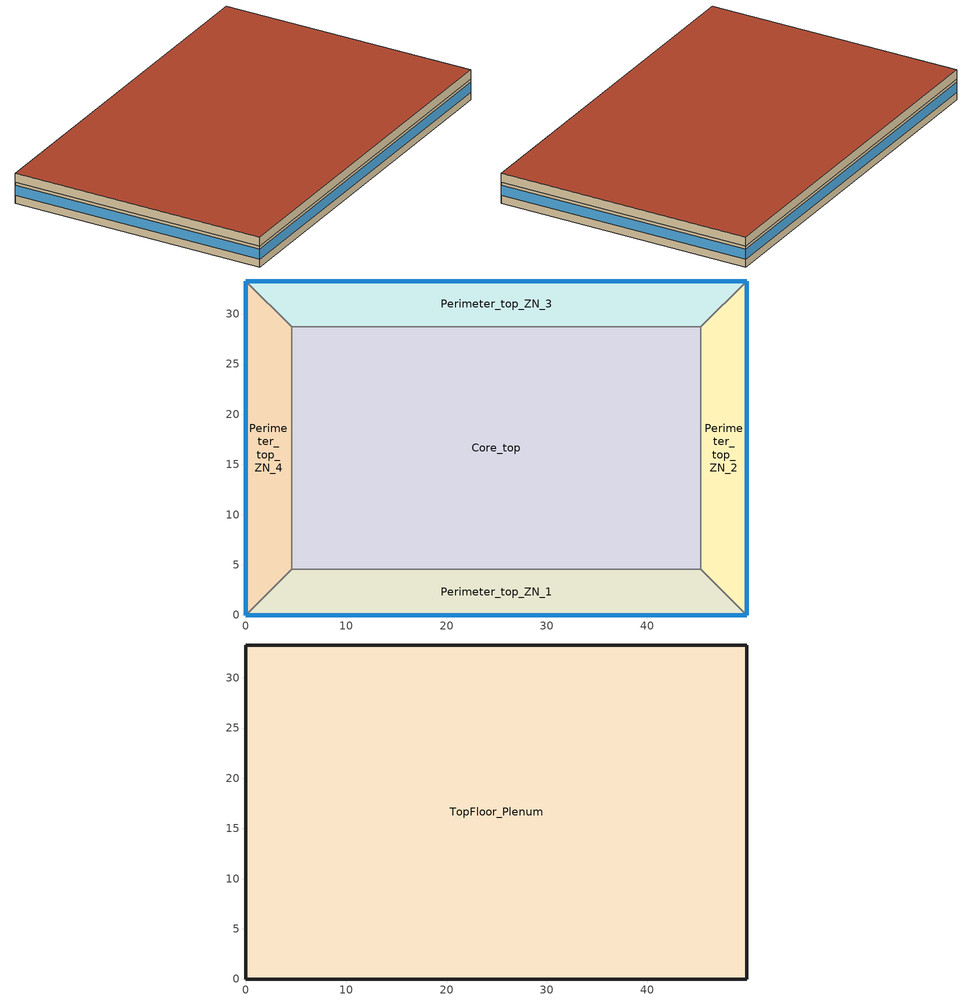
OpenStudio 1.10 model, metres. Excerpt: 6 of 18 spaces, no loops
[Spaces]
Perimeter_top_ZN_2
 floor to MidFloor_Plenum (INT-FLOOR-TOPSIDE): 49.91,33.27 49.91,0 45.34,4.57 45.34,28.7 z7.92
 wall outside (Steel Frame Non-res Ext Wall): 49.91,0 49.91,33.27 z7.92:10.67
 wall to Perimeter_top_ZN_1 (int-walls): 45.34,4.57 49.91,0 z7.92:10.67
 wall to Perimeter_top_ZN_3 (int-walls): 49.91,33.27 45.34,28.7 z7.92:10.67
 wall to Core_top (int-walls): 45.34,28.7 45.34,4.57 z7.92:10.67
 window (Window Non-res Fixed): 49.91,0 49.91,33.27 z8.95:10.25
Perimeter_top_ZN_3
 floor to MidFloor_Plenum (INT-FLOOR-TOPSIDE): 49.91,33.27 45.34,28.7 4.57,28.7 0,33.27 z7.92
 wall outside (Steel Frame Non-res Ext Wall): 49.91,33.27 0,33.27 z7.92:10.67
 wall to Perimeter_top_ZN_4 (int-walls): 0,33.27 4.57,28.7 z7.92:10.67
 wall to Core_top (int-walls): 4.57,28.7 45.34,28.7 z7.92:10.67
 window (Window Non-res Fixed): 49.91,33.27 0,33.27 z8.95:10.25
Perimeter_top_ZN_1
 floor to MidFloor_Plenum (INT-FLOOR-TOPSIDE): 45.34,4.57 49.91,0 0,0 4.57,4.57 z7.92
 wall outside (Steel Frame Non-res Ext Wall): 0,0 49.91,0 z7.92:10.67
 wall to Core_top (int-walls): 45.34,4.57 4.57,4.57 z7.92:10.67
 wall to Perimeter_top_ZN_4 (int-walls): 4.57,4.57 0,0 z7.92:10.67
 window (Window Non-res Fixed): 0,0 49.91,0 z8.95:10.25
Perimeter_top_ZN_4
 floor to MidFloor_Plenum (INT-FLOOR-TOPSIDE): 0,33.27 4.57,28.7 4.57,4.57 0,0 z7.92
 wall outside (Steel Frame Non-res Ext Wall): 0,33.27 0,0 z7.92:10.67
 wall to Core_top (int-walls): 4.57,4.57 4.57,28.7 z7.92:10.67
 window (Window Non-res Fixed): 0,33.27 0,0 z8.95:10.25
Core_top
 floor to MidFloor_Plenum (INT-FLOOR-TOPSIDE): 45.34,28.7 45.34,4.57 4.57,4.57 4.57,28.7 z7.92
TopFloor_Plenum
 floor to Core_top (DropCeiling): 45.34,28.7 45.34,4.57 4.57,4.57 4.57,28.7 z10.67
 floor to Perimeter_top_ZN_1 (DropCeiling): 45.34,4.57 49.91,0 0,0 4.57,4.57 z10.67
 floor to Perimeter_top_ZN_3 (DropCeiling): 49.91,33.27 45.34,28.7 4.57,28.7 0,33.27 z10.67
 floor to Perimeter_top_ZN_4 (DropCeiling): 0,33.27 4.57,28.7 4.57,4.57 0,0 z10.67
 floor to Perimeter_top_ZN_2 (DropCeiling): 49.91,33.27 49.91,0 45.34,4.57 45.34,28.7 z10.67
 wall outside (Steel Frame Non-res Ext Wall): 0,0 49.91,0 49.91,33.27 0,33.27 0,0 z10.67:11.89
 roof outside (IEAD Non-res Roof): 49.91,0 49.91,33.27 0,33.27 0,0 z11.89
[Site]
Houston Bush Intercontinental: Latitude {deg}=30; Longitude {deg}=-95.37; Time Zone {hr}=-6; Elevation {m}=29; Terrain=City
[Building]
Medium Office: North Axis {deg}=0
[ClimateZones]
Climate Zone Institution Name 1=ASHRAE; Climate Zone Document Name 1=ANSI/ASHRAE Standard 169; Climate Zone Document Year 1=2006; Climate Zone Value 1=2A; Climate Zone Institution Name 2=CEC; Climate Zone Document Name 2=California Climate Zone Descriptions; Climate Zone Document Year 2=1995
[SizingPeriod:DesignDay] Barometric Pressure {Pa}=100977; Sky Clearness=0; Rain Indicator=0; Snow Indicator=0; Day of Month=21; Daylight Saving Time Indicator=0; Dry-Bulb Temperature Range Modifier Type=DefaultMultipliers
Name | Maximum Dry-Bulb Temperature {C} | Daily Dry-Bulb Temperature Range {deltaC} | Humidity Indicating Conditions at Maximum Dry-Bulb {BasedOnField A3} | Wind Speed {m/s} | Wind Direction {deg} | Month | Day Type | Humidity Indicating Type | Solar Model Indicator | ASHRAE Taub | ASHRAE Taud
Houston Bush Intercontinental Ann Clg .4% Condns DP=>MDB | 28.3 | 10.1 | 25.5 | 3.5 | 170 | 7 | SummerDesignDay | Dewpoint | ASHRAETau | 0.499 | 1.97
Houston Bush Intercontinental Ann Htg 99.6% Condns DB | -1.6 | 0 | -1.6 | 2.8 | 0 | 1 | WinterDesignDay | Wetbulb | ASHRAEClearSky
Houston Bush Intercontinental Ann Clg .4% Condns Enth=>MDB | 31.4 | 10.1 | 83200 | 3.5 | 170 | 7 | SummerDesignDay | Enthalpy | ASHRAETau | 0.499 | 1.97
Houston Bush Intercontinental Ann Hum_n 99.6% Condns DP=>MCDB | 3.3 | 0 | -9.5 | 2.8 | 0 | 1 | WinterDesignDay | Dewpoint | ASHRAEClearSky
[Construction]
DropCeiling: Std AC02
Steel Frame Non-res Ext Wall: Wood Siding, Steel Frame NonRes Wall Insulation, 1/2IN Gypsum
INT-FLOOR-TOPSIDE: MAT-CC05 4 HW CONCRETE, CP02 CARPET PAD
InteriorFurnishings: Std Wood 6inch
int-walls: 1/2IN Gypsum, 1/2IN Gypsum
Window Non-res Fixed: NonRes Fixed Assembly Window
IEAD Non-res Roof: Roof Membrane, IEAD NonRes Roof Insulation, Metal Decking
[Material] Thermal Absorptance=0.9
Name | Roughness | Thickness {m} | Conductivity {W/m-K} | Density {kg/m3} | Specific Heat {J/kg-K} | Solar Absorptance | Visible Absorptance
Std AC02 | MediumSmooth | 0.0127 | 0.057 | 288 | 1339 | 0.7 | 0.2
Wood Siding | MediumSmooth | 0.01 | 0.11 | 544.62 | 1210 | 0.78 | 0.78
Steel Frame NonRes Wall Insulation | MediumRough | 0.0418527 | 0.049 | 265 | 836.8 | 0.7 | 0.7
1/2IN Gypsum | Smooth | 0.0127 | 0.16 | 784.9 | 830 | 0.92 | 0.92
MAT-CC05 4 HW CONCRETE | Rough | 0.1016 | 1.311 | 2240 | 836.8 | 0.7 | 0.7
Std Wood 6inch | MediumSmooth | 0.15 | 0.12 | 540 | 1210 | 0.7 | 0.7
Roof Membrane | VeryRough | 0.0095 | 0.16 | 1121.29 | 1460 | 0.7 | 0.7
IEAD NonRes Roof Insulation | MediumRough | 0.118437 | 0.049 | 265 | 836.8 | 0.7 | 0.7
Metal Decking | MediumSmooth | 0.0015 | 45.006 | 7680 | 418.4 | 0.7 | 0.3
[Material:NoMass]
CP02 CARPET PAD: Roughness=VeryRough; Thermal Resistance {m2-K/W}=0.2165; Thermal Absorptance=0.9; Solar Absorptance=0.7; Visible Absorptance=0.8
[WindowMaterial:SimpleGlazingSystem]
NonRes Fixed Assembly Window: U-Factor {W/m2-K}=6.92716; Solar Heat Gain Coefficient=0.25
[ThermalZone] Multiplier=1; Use Ideal Air Loads=No
Name | Thermostat
Perimeter_top_ZN_2 Thermal Zone | ThermostatSetpoint:DualSetpoint #7
Perimeter_top_ZN_3 Thermal Zone | ThermostatSetpoint:DualSetpoint #8
APerimeter_top_ZN_1 Thermal Zone | ThermostatSetpoint:DualSetpoint #10
TopFloor_Plenum Thermal Zone
Perimeter_top_ZN_4 Thermal Zone | ThermostatSetpoint:DualSetpoint #12
Core_top Thermal Zone | ThermostatSetpoint:DualSetpoint #15
[Space]
Name | Space Type | Building Story | Thermal Zone | Part of Total Floor Area | Design Specification Outdoor Air Object
Perimeter_top_ZN_2 | Space Type 1 | Building Story 3 | Perimeter_top_ZN_2 Thermal Zone | Yes | SZ DSOA Perimeter_top_ZN_2
Perimeter_top_ZN_3 | Space Type 1 | Building Story 3 | Perimeter_top_ZN_3 Thermal Zone | Yes | SZ DSOA Perimeter_top_ZN_3
Perimeter_top_ZN_1 | Space Type 1 | Building Story 3 | APerimeter_top_ZN_1 Thermal Zone | Yes | SZ DSOA Perimeter_top_ZN_1
TopFloor_Plenum | Space Type 2 |  | TopFloor_Plenum Thermal Zone | No | SZ DSOA TopFloor_Plenum
Perimeter_top_ZN_4 | Space Type 1 | Building Story 3 | Perimeter_top_ZN_4 Thermal Zone | Yes | SZ DSOA Perimeter_top_ZN_4
Core_top | Space Type 1 | Building Story 3 | Core_top Thermal Zone | Yes | SZ DSOA Core_top
[ThermostatSetpoint:DualSetpoint] Heating Setpoint Temperature Schedule=HTGSETP_SCH; Cooling Setpoint Temperature Schedule=CLGSETP_SCH
ThermostatSetpoint:DualSetpoint #7; ThermostatSetpoint:DualSetpoint #8; ThermostatSetpoint:DualSetpoint #10; ThermostatSetpoint:DualSetpoint #12; ThermostatSetpoint:DualSetpoint #15
[Lights:Definition] Design Level Calculation Method=Watts/Area; Watts per Space Floor Area {W/m2}=13.9931; Fraction Radiant=0.7; Fraction Visible=0.2; Return Air Fraction=0; Return Air Fraction Calculated from Plenum Temperature=No
Perimeter_top_ZN_2_Lights Definition; Perimeter_top_ZN_4_Lights Definition; Perimeter_top_ZN_3_Lights Definition; Core_top_Lights Definition; Perimeter_top_ZN_1_Lights Definition
[Lights] Schedule=BLDG_LIGHT_SCH; Fraction Replaceable=1
Name | Lights Definition | Space or SpaceType
Perimeter_top_ZN_2_Lights | Perimeter_top_ZN_2_Lights Definition | Perimeter_top_ZN_2
Perimeter_top_ZN_4_Lights | Perimeter_top_ZN_4_Lights Definition | Perimeter_top_ZN_4
Perimeter_top_ZN_3_Lights | Perimeter_top_ZN_3_Lights Definition | Perimeter_top_ZN_3
Core_top_Lights | Core_top_Lights Definition | Core_top
Perimeter_top_ZN_1_Lights | Perimeter_top_ZN_1_Lights Definition | Perimeter_top_ZN_1
[People:Definition] Number of People Calculation Method=Area/Person; Space Floor Area per Person {m2/person}=18.5788; Fraction Radiant=0.3; Enable ASHRAE 55 Comfort Warnings=No; Mean Radiant Temperature Calculation Type=ZoneAveraged; Thermal Comfort Model Type 1=FANGER
Perimeter_top_ZN_3 People Definition; Perimeter_top_ZN_4 People Definition; Perimeter_top_ZN_2 People Definition; Perimeter_top_ZN_1 People Definition; Core_top People Definition
[People] Number of People Schedule=BLDG_OCC_SCH; Activity Level Schedule=ACTIVITY_SCH; Work Efficiency Schedule=WORK_EFF_SCH; Clothing Insulation Schedule=CLOTHING_SCH; Air Velocity Schedule=AIR_VELO_SCH
Name | People Definition | Space or SpaceType
Perimeter_top_ZN_3 People | Perimeter_top_ZN_3 People Definition | Perimeter_top_ZN_3
Perimeter_top_ZN_4 People | Perimeter_top_ZN_4 People Definition | Perimeter_top_ZN_4
Perimeter_top_ZN_2 People | Perimeter_top_ZN_2 People Definition | Perimeter_top_ZN_2
Perimeter_top_ZN_1 People | Perimeter_top_ZN_1 People Definition | Perimeter_top_ZN_1
Core_top People | Core_top People Definition | Core_top
[InternalMass:Definition] Construction=InteriorFurnishings; Design Level Calculation Method=SurfaceArea
Name | Surface Area {m2}
Perimeter_top_ZN_2 Internal Mass Definition | 262.5244
Perimeter_top_ZN_3 Internal Mass Definition; Perimeter_top_ZN_1 Internal Mass Definition | 414.6763
Perimeter_top_ZN_4 Internal Mass Definition | 262.5072
Core_top Internal Mass Definition | 1967.07
[InternalMass]
Name | Internal Mass Definition | Space or SpaceType
Perimeter_top_ZN_2 Internal Mass | Perimeter_top_ZN_2 Internal Mass Definition | Perimeter_top_ZN_2
Perimeter_top_ZN_3 Internal Mass | Perimeter_top_ZN_3 Internal Mass Definition | Perimeter_top_ZN_3
Perimeter_top_ZN_1 Internal Mass | Perimeter_top_ZN_1 Internal Mass Definition | Perimeter_top_ZN_1
Perimeter_top_ZN_4 Internal Mass | Perimeter_top_ZN_4 Internal Mass Definition | Perimeter_top_ZN_4
Core_top Internal Mass | Core_top Internal Mass Definition | Core_top
[ElectricEquipment:Definition] Design Level Calculation Method=Watts/Area; Watts per Space Floor Area {W/m2}=12.7014; Fraction Latent=0; Fraction Radiant=0.5; Fraction Lost=0
Perimeter_top_ZN_1_PlugMisc_Equip Definition; Perimeter_top_ZN_4_PlugMisc_Equip Definition; Core_top_PlugMisc_Equip Definition; Perimeter_top_ZN_2_PlugMisc_Equip Definition; Perimeter_top_ZN_3_PlugMisc_Equip Definition
[ElectricEquipment] Schedule=BLDG_EQUIP_SCH
Name | Electric Equipment Definition | Space or SpaceType
Perimeter_top_ZN_1_PlugMisc_Equip | Perimeter_top_ZN_1_PlugMisc_Equip Definition | Perimeter_top_ZN_1
Perimeter_top_ZN_4_PlugMisc_Equip | Perimeter_top_ZN_4_PlugMisc_Equip Definition | Perimeter_top_ZN_4
Core_top_PlugMisc_Equip | Core_top_PlugMisc_Equip Definition | Core_top
Perimeter_top_ZN_2_PlugMisc_Equip | Perimeter_top_ZN_2_PlugMisc_Equip Definition | Perimeter_top_ZN_2
Perimeter_top_ZN_3_PlugMisc_Equip | Perimeter_top_ZN_3_PlugMisc_Equip Definition | Perimeter_top_ZN_3
[DesignSpecification:OutdoorAir] Outdoor Air Flow per Person {m3/s-person}=0.00944
SZ DSOA Perimeter_top_ZN_4; SZ DSOA Perimeter_top_ZN_2; SZ DSOA Perimeter_top_ZN_1; SZ DSOA Core_top; SZ DSOA TopFloor_Plenum; SZ DSOA Perimeter_top_ZN_3
[SpaceInfiltration:DesignFlowRate] Schedule=INFIL_QUARTER_ON_SCH; Design Flow Rate Calculation Method=Flow/ExteriorArea; Flow per Exterior Surface Area {m3/s-m2}=0.001133; Constant Term Coefficient=1; Temperature Term Coefficient=0; Velocity Term Coefficient=0; Velocity Squared Term Coefficient=0
Name | Space or SpaceType
TopFloor_Plenum_Infiltration | TopFloor_Plenum
Perimeter_top_ZN_4_Infiltration | Perimeter_top_ZN_4
Perimeter_top_ZN_3_Infiltration | Perimeter_top_ZN_3
Perimeter_top_ZN_1_Infiltration | Perimeter_top_ZN_1
Perimeter_top_ZN_2_Infiltration | Perimeter_top_ZN_2
[SpaceType]
Space Type 1; Space Type 2
[BuildingStory]
Building Story 3
[HeatExchanger:AirToAir:SensibleAndLatent] Availability Schedule=Always On Discrete; Nominal Supply Air Flow Rate {m3/s}=autosize; Sensible Effectiveness at 100% Heating Air Flow=0.75; Latent Effectiveness at 100% Heating Air Flow=0.69; Sensible Effectiveness at 75% Heating Air Flow=0.75; Latent Effectiveness at 75% Heating Air Flow=0.69; Sensible Effectiveness at 100% Cooling Air Flow=0.75; Latent Effectiveness at 100% Cooling Air Flow=0.69; Sensible Effectiveness at 75% Cooling Air Flow=0.75; Latent Effectiveness at 75% Cooling Air Flow=0.69; Nominal Electric Power {W}=0; Supply Air Outlet Temperature Control=Yes; Heat Exchanger Type=Plate; Frost Control Type=ExhaustOnly; Threshold Temperature {C}=-12.2; Initial Defrost Time Fraction=0.167; Rate of Defrost Time Fraction Increase {1/K}=0.024; Economizer Lockout=No
Heat Exchanger Air To Air Sensible And Latent 1; Heat Exchanger Air To Air Sensible And Latent 2; Heat Exchanger Air To Air Sensible And Latent 3
[AirLoopHVAC:ReturnPlenum]
Name | ThermalZone
Air Loop HVAC Return Plenum 1 | TopFloor_Plenum Thermal Zone
Air Loop HVAC Return Plenum 2 | FirstFloor_Plenum Thermal Zone
Air Loop HVAC Return Plenum 3 | MidFloor_Plenum Thermal Zone
[Schedule:Compact]
HTGSETP_SCH: Through: 12/31, For: Weekdays, Until: 06:00, 15.6, Until: 22:00, 21, Until: 24:00, 15.6, For SummerDesignDay, Until: 24:00, 15.6, For: Weekends, Until: 24:00, 15.6, For: WinterDesignDay, Until: 24:00, 21, For: AllOtherDays, Until: 24:00, 15.6
CLGSETP_SCH: Through: 12/31, For: Weekdays SummerDesignDay, Until: 06:00, 26.7, Until: 22:00, 24, Until: 24:00, 26.7, For: Weekends WinterDesignDay, Until: 24:00, 26.7, For: AllOtherDays, Until: 24:00, 26.7
BLDG_LIGHT_SCH: Through: 12/31, For: Weekdays, Until: 5:00, 0.18, Until: 7:00, 0.23, Until: 8:00, 0.42, Until: 12:00, 0.9, Until: 13:00, 0.8, Until: 17:00, 0.9, Until: 18:00, 0.61, Until: 20:00, 0.42, Until: 22:00, 0.32, Until: 23:00, 0.23, Until: 24:00, 0.18, For: Weekends, Until: 24:00, 0.18, For: Holiday, Until: 24:00, 0.18, For: WinterDesignDay, Until: 24:00, 0, For: SummerDesignDay, Until: 24:00, 1
BLDG_OCC_SCH: Through: 12/31, For: Weekdays, Until: 6:00, 0, Until: 7:00, 0.1, Until: 8:00, 0.2, Until: 12:00, 0.95, Until: 13:00, 0.5, Until: 17:00, 0.95, Until: 18:00, 0.3, Until: 22:00, 0.1, Until: 23:00, 0.05, Until: 24:00, 0.05, For: Weekends, Until: 24:00, 0, For: Holiday, Until: 24:00, 0, For: WinterDesignDay, Until: 24:00, 0, For: SummerDesignDay, Until: 24:00, 1, For: CustomDay1, Until: 24:00, 0, For: CustomDay2, Until: 24:00, 0
ACTIVITY_SCH: Through: 12/31, For: AllDays, Until: 24:00, 120
WORK_EFF_SCH: Through: 12/31, For: AllDays, Until: 24:00, 0
CLOTHING_SCH: Through: 04/30, For: AllDays, Until: 24:00, 1, Through: 09/30, For: AllDays, Until: 24:00, 0.5, Through: 12/31, For: AllDays, Until: 24:00, 1
AIR_VELO_SCH: Through: 12/31, For: AllDays, Until: 24:00, 0.2
BLDG_EQUIP_SCH: Through: 12/31, For: WeekDays, Until: 5:00, 0.5, Until: 12:00, 1, Until: 13:00, 0.94, Until: 17:00, 1, Until: 18:00, 0.5, Until: 24:00, 0.2, For: Weekends, Until: 24:00, 0.2, For: Holiday, Until: 24:00, 0.2, For: WinterDesignDay, Until: 24:00, 0, For: SummerDesignDay, Until: 24:00, 1
INFIL_QUARTER_ON_SCH: Through: 12/31, For: Weekdays SummerDesignDay, Until: 06:00, 1, Until: 19:00, 0.25, Until: 24:00, 1, For: Weekends WinterDesignDay, Until: 24:00, 1
[Schedule:Constant]
Always On Discrete: Value=1
